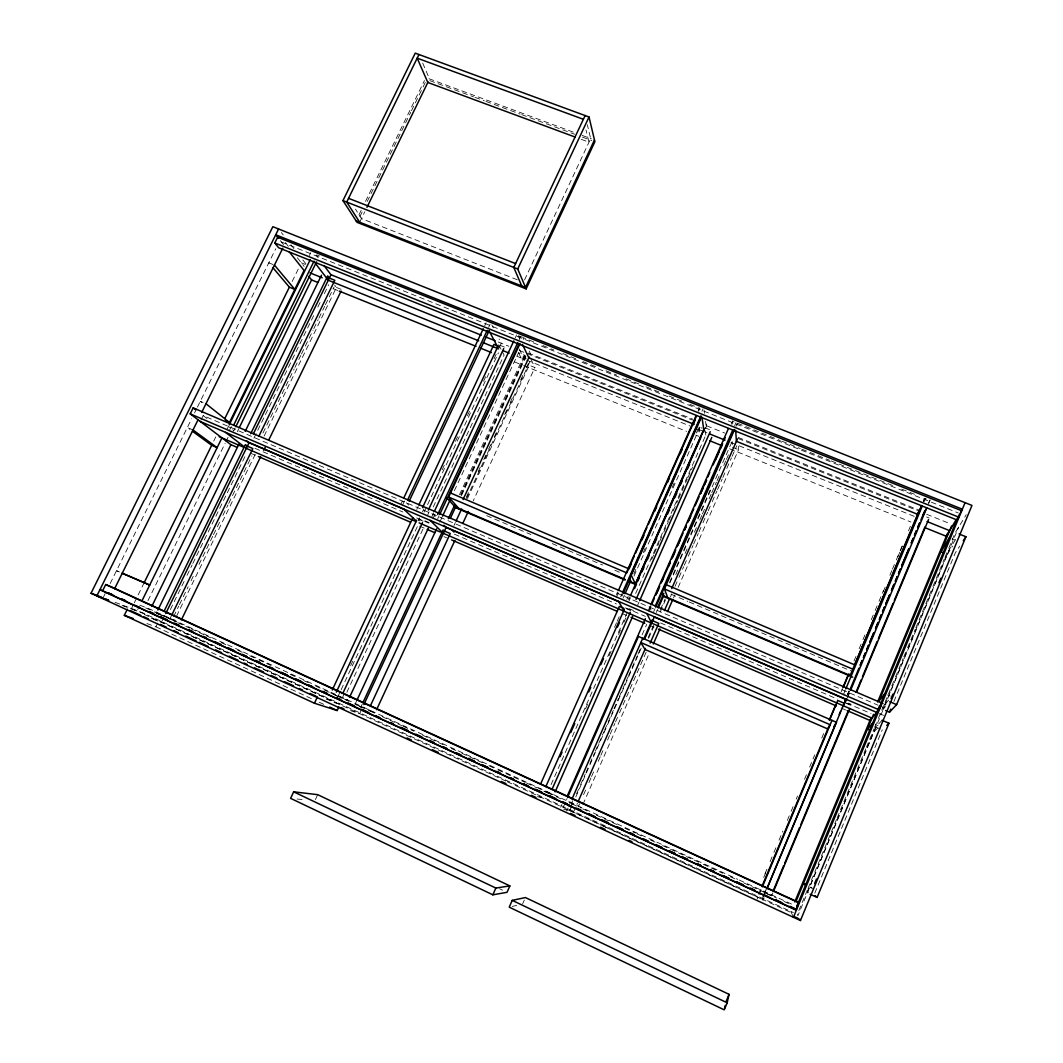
<?xml version="1.0" encoding="UTF-8"?>
<svg xmlns="http://www.w3.org/2000/svg" width="1063" height="1063" viewBox="0 0 1063 1063"><rect width="100%" height="100%" fill="white"/><g stroke="black" fill="none" stroke-linecap="round" stroke-linejoin="round"><path stroke-width="0.75" stroke-dasharray="5 3.75" d="M757.281 899.006L757.454 897.172M807.402 889.89L797.263 914.406L797.928 915.681L958.64 527.128M808.039 888.362L836.568 819.4M837.206 817.859L865.734 748.91M866.372 747.369L873.972 728.979M874.61 727.451L877.786 719.797M878.41 718.256L894.9 678.42M895.538 676.879L903.138 658.489M903.776 656.961L906.938 649.294M907.576 647.766L915.19 629.376M915.814 627.848L932.304 587.998M932.942 586.47L944.356 558.886M944.98 557.357L948.156 549.691M948.794 548.163L955.132 532.842L966.28 514.691M882.104 720.289L875.739 726.999L807.601 891.737L810.192 894.275M814.776 893.199L882.237 729.803M893.93 701.474L955.278 552.919L959.703 546.169M765.028 873.72L766.928 869.149M770.117 861.535L773.306 853.921M773.944 852.393L775.857 847.822M779.046 840.208L782.873 831.067M787.324 820.41L790.513 812.796M791.151 811.268L793.064 806.697M796.253 799.084L797.529 796.041M804.532 779.285L806.445 774.714M809.634 767.101L814.736 754.916M821.739 738.16L823.652 733.59M841.192 691.681L842.467 688.625M854.014 661.04L855.928 656.456M859.13 648.789L862.345 641.135M862.983 639.594L866.186 631.94M871.315 619.689L874.517 612.022M875.155 610.494L878.37 602.841M879.008 601.299L883.486 590.576M889.904 575.269L891.83 570.672M892.468 569.13L895.671 561.477M896.308 559.949L899.511 552.282M900.162 550.754L903.364 543.1M908.493 530.836L911.695 523.182M763.699 877.52L765.612 872.949M883.26 591.732L885.173 587.175M897.89 556.773L899.803 552.215M900.441 550.7L903.616 543.1M758.73 894.129L761.281 888.017M759.208 894.421L761.759 888.323M923.534 501.444L924.81 498.388L929.235 500.155M843.265 694.976L845.178 690.405M924.212 501.563L925.435 498.441M763.712 894.461L761.786 901.079L763.061 898.022M764.35 892.933L765.612 889.89M763.075 896.122L765.626 890.01M847.49 694.458L848.752 691.428M847.836 693.847L849.111 690.791M770.33 895.325L765.094 892.92L766.357 889.665M847.729 694.83L849.364 691.149M763.699 896.494L766.264 890.382M762.928 900.481L764.084 897.73M847.277 698.218L850.028 691.654M928.637 503.636L930.231 499.809M772.907 892.88L771.632 895.923L771.459 895.019L765.041 892.07M642.092 634.89L646.769 624.273M734.653 425.731L735.981 422.702M653.692 611.703L655.021 608.687M566.685 811.122L568.014 808.079M568.692 806.565L571.363 800.505M735.955 426.383L737.297 423.353L737.483 426.476M572.612 800.771L571.296 803.787L575.482 804.744M570.605 807.415L572.612 802.857M576.611 793.755L579.946 786.168M580.611 784.653L585.288 774.037M585.952 772.522L589.287 764.935M589.952 763.42L594.629 752.79M595.293 751.275L603.97 731.557M604.634 730.042L613.311 710.323M613.976 708.795L618.639 698.178M619.317 696.664L627.981 676.945M628.645 675.417L637.322 655.698M637.986 654.183L639.992 649.639M656.283 612.474L657.612 609.458M669.597 582.298L710.097 490.109M571.801 806.006L569.808 810.551L563.775 809.408M575.787 796.931L642.318 645.626M669.849 583.002L732.792 439.869M648.151 637.521L653.479 625.363M660.442 609.551L665.106 598.934M675.776 574.658L677.769 570.113M685.104 553.424L687.097 548.88M694.431 532.191L696.438 527.647M699.773 520.059L701.766 515.502M702.43 513.987L705.766 506.4M709.101 498.826L711.094 494.268M711.772 492.754L716.435 482.137M717.1 480.622L720.435 473.035M723.77 465.448L725.763 460.904M726.428 459.389L729.763 451.802M648.603 638.345L653.918 626.253M660.176 611.996L665.491 599.917M573.409 812.358L577.408 803.243M578.259 806.817L579.587 803.787M583.587 794.686L585.58 790.141M588.915 782.554L590.908 778.01M591.573 776.495L594.895 768.921M598.23 761.334L600.223 756.79M600.887 755.275L604.222 747.701M607.544 740.114L609.537 735.569M610.202 734.055L614.866 723.438M615.53 721.923L618.865 714.349M619.53 712.835L646.145 652.19M670.394 596.968L671.723 593.938M675.045 586.377L678.367 578.817M679.031 577.302L683.668 566.725M684.333 565.21L687.655 557.65M688.319 556.135L692.97 545.545M693.634 544.03L698.285 533.44M698.949 531.938L702.271 524.378M702.935 522.863L707.573 512.273M708.237 510.758L711.559 503.198M712.223 501.683L716.874 491.106M717.538 489.591L722.189 479.001M722.853 477.486L726.175 469.926M726.826 468.411L731.477 457.834M732.141 456.319L736.792 445.729M582.896 804.505L649.32 653.081M673.504 597.951L674.832 594.921M678.154 587.361L738.533 449.715L738.121 442.7M637.654 605.166L638.983 602.15M560.639 807.216L561.809 804.571M648.297 610.401L650.304 605.857M649.706 608.886L651.034 605.857M648.775 611.398L650.769 606.867M731.211 424.27L732.54 421.254L780.335 440.574M563.071 807.628L567.084 798.539M522.584 903.975L524.285 900.122M701.912 411.354L703.002 408.896M620.659 596.728L622.001 593.712M621.921 596.25L623.277 593.22M623.051 598.163L624.393 595.121M633.8 573.914L635.82 569.369M643.208 552.707L645.228 548.163M672.122 487.558L674.128 483.014M696.318 433.013L699.002 426.954L702.018 428.163M634 576.04L700.597 425.891M614.494 627.329L616.513 622.772M617.191 621.257L619.197 616.713M626.864 599.412L628.206 596.383M628.578 599.811L629.921 596.795M629.137 600.768L630.479 597.738M705.327 428.734L706.629 425.798L705.991 420.961M551.072 784.6L627.343 612.288M635.647 593.526L705.805 434.993M585.554 708.875L587.56 704.317M609.059 655.738L611.079 651.181M618.467 634.478L620.486 629.921M623.848 622.333L627.197 614.733M651.646 559.497L653.665 554.952M654.33 553.424L659.033 542.808M659.698 541.293L663.06 533.706M663.737 532.191L668.428 521.561M669.105 520.046L672.454 512.459M673.131 510.944L677.835 500.328M678.5 498.813L687.23 479.081M687.907 477.566L692.598 466.949M616.434 594.908L617.776 591.905M698.125 411.102L699.454 408.086M698.683 411.075L699.892 408.378L689.116 404.06M616.367 597.472L618.387 592.928M460.598 494.866L525.335 355.427M361.354 710.031L359.653 713.698L348.73 710.084M461.369 494.561L525.521 356.344M461.382 495.783L525.946 356.69M466.338 497.152L469.819 489.644M478.191 471.613L480.277 467.095M483.758 459.588L485.844 455.084M488.635 449.064L490.721 444.56M494.202 437.052L496.301 432.535M504.659 414.504L506.745 409.999M510.227 402.478L512.313 397.974M520.684 379.943L522.77 375.438M526.251 367.918L528.338 363.413M453.994 525.467L455.376 522.465M466.484 498.52L486.602 455.11M487.292 453.609L530.317 360.795M467.481 498.507L529.228 365.247L534.902 367.532L473.181 500.925M431.605 517.309L433.691 512.818M515.21 337.941L516.591 334.951M432.96 518.651L435.046 514.147M519.196 339.549L520.591 336.559M437.664 518.864L439.059 515.861M356.424 701.341L355.029 704.344L367.918 709.486M439.737 522.199L442.527 516.193M454.379 490.707L518.531 352.757L524.311 355.082L526.331 359.241M315.392 799.615L317.691 794.672M362.27 704.025L360.875 707.028L356.49 705.008M459.495 494.68L524.311 355.082M416.749 509.416L418.158 506.426M524.537 279.941L590.683 138.562L587.334 124.756M350.657 665.664L352.77 661.159M418.344 520.804L419.712 517.867M422.503 511.888L423.911 508.885M442.155 469.846L444.254 465.342M455.482 441.304L457.595 436.8M467.414 415.779L469.514 411.275M483.545 381.232L485.658 376.727M494.082 358.709L496.182 354.205M499.318 347.481L501.311 343.229L499.118 339.017M340.426 691.216L338.326 695.707L330.832 693.036M341.13 689.714L418.237 524.63M424.084 512.1L426.888 506.094M427.592 504.593L498.467 352.836M344.478 693.262L342.379 697.753L348.106 700.384L340.745 697.766M427.738 514.811L429.133 511.821M346.83 692.319L424.602 525.574M433.252 507.011L504.101 355.108L501.895 350.896M923.428 501.351L924.81 498.388M400.897 504.114L402.306 501.111M484.675 325.756L486.083 322.753M402.359 505.496L404.471 501.018M488.648 327.351L490.056 324.348M928.517 503.012L929.899 500.142M173.654 616.527L178.73 606.123M179.448 604.634L188.138 586.776M191.034 580.823L194.662 573.382M199.007 564.453L212.759 536.19M213.49 534.702L220.014 521.308M222.911 515.356L227.974 504.938M228.704 503.45L251.878 455.841M262.986 433.026L294.199 368.901M294.929 367.399L300.736 355.467M301.467 353.979L313.08 330.115M313.811 328.626L318.156 319.671M318.887 318.182L324.693 306.25M325.424 304.762L334.141 286.864M255.24 454.353L174.465 620.38L166.36 617.258M264.129 436.069L336.44 287.448L334.659 285.11M146.893 623.543L155.929 626.825L158.786 620.951L340.027 704.477L334.008 702.444M358.962 214.819L361.141 210.354M365.499 201.399L424.456 80.562M163.582 617.935L161.43 622.347L150.88 618.4M359.958 216.4L362.868 210.447M367.213 201.518L410.77 112.213M411.487 110.725L422.383 88.402M423.101 86.914L425.28 82.449M170.372 609.564L184.138 581.328M187.035 575.375L192.111 564.971M192.828 563.483L246.443 453.502M253.924 438.155L314.21 314.489M317.837 307.034L321.478 299.58M324.374 293.627L328.733 284.685M359.693 222.233L364.782 211.776M169.841 618.998L171.276 616.035M309.373 255.519L310.781 252.662M122.152 605.472L136.954 611.066L139.107 606.667M226.977 429.386L228.439 426.409L233.581 430.502M229.103 431.046L231.282 426.595M147.97 600.688L225.143 443.218M225.874 441.73L228.053 437.278M233.621 431.193L235.069 428.216M237.288 431.684L238.75 428.708M131.48 608.541L133.593 604.209M134.31 602.774L144.223 582.577M213.729 441.105L215.789 436.92M292.179 281.443L299.221 267.119M103.111 597.805L105.224 593.526M110.153 583.547L191.659 418.782M194.529 412.962L196.695 408.591M197.412 407.142L275.755 248.729M201 420.018L203.179 415.606L878.038 705.194M848.022 695.534L849.483 692.943M955.677 539.433L948.834 550.302L883.021 709.406L885.917 706.111M947.346 554.421L952.647 546.05M885.625 703.653L888.615 700.172M873.945 731.889L878.277 727.424M512.193 906.447L516.645 905.397M297.069 799.017L303.513 799.682M566.207 809.727L569.29 810.312M537.413 796.679L541.917 797.688M549.983 793.995L552.521 794.632M543.818 791.151L548.601 792.387M538.582 788.573L541.24 789.264M326.155 699.188L333.782 701.779M368.329 710.283L375.212 712.662M359.387 706.51L369.459 710.031M344.027 698.338L334.925 695.096L337.835 696.438M429 78.728L574.365 132.53M582.099 135.386L591.387 138.828M429.851 80.629L473.447 96.773M475.002 97.344L484.343 100.812M485.897 101.384L520.152 114.073M521.707 114.645L574.658 134.244M582.444 137.127L591.785 140.595M581.235 139.319L588.982 142.19L585.979 129.978M151.305 618.148L158.786 620.951M115.056 602.322L142.15 612.567L793.397 912.625M139.984 612.208L147.544 615.065M165.283 616.434L156.434 613.006L160.593 614.919M156.806 613.564L164.898 616.686M171.276 619.556L177.029 621.775M139.838 605.206L150.361 609.298L737.775 879.353M517.296 279.795L361.46 218.593L355.441 209.132M316.933 254.947L319.445 255.957M522.252 337.104L518.877 335.935L520.299 338.938M533.639 341.848L522.863 337.529L524.258 340.519M542.874 345.541L553.65 349.86M562.885 353.554L576.744 359.095M582.896 361.553L596.755 367.107M605.99 370.801L616.766 375.106M626.001 378.813L639.846 384.354M646.012 386.812L659.871 392.367M669.105 396.061L682.951 401.601M781.863 441.185L800.306 448.573M801.847 449.184L829.512 460.252M831.053 460.864L895.604 486.708M901.756 489.166L915.588 494.694M281.456 242.005L958.241 512.951M528.258 353.036L692.757 419.167M738.121 437.398L919.282 510.227M301.321 262.813L305.4 264.448M498.241 341.994L508.818 346.259M519.342 350.484L523.846 352.291M526.849 353.501L692.372 420.071M706.629 425.798L724.621 433.026M738.2 438.501L917.515 510.599M926.657 514.279L950.681 523.939M500.115 345.342L504.433 347.083M704.822 427.725L710.895 430.17M926.604 516.99L929.182 518.026M516.698 356.171L525.228 359.573M526.77 360.198L690.206 426.09M697.74 429.093L706.975 432.827M731.012 442.54L914.911 516.631M336.44 287.448L341.834 289.614L340.067 287.289M732.54 447.297L738.533 449.715M273.032 264.528L268.793 262.813L270.852 265.245M333.091 288.605L337.702 290.465M514.439 361.858L522.119 364.968M523.66 365.579L686.578 431.392M695.787 435.112L698.869 436.348M729.603 448.772L910.951 522.026M952.116 538.835L954.826 539.924M486.655 515.648L530.902 534.503M552.255 543.605L602.601 565.051M614.799 570.26L622.426 573.502M671.032 594.217L687.748 601.352M689.276 601.99L851.915 671.311M203.126 402.532L200.296 401.322L202.794 403.302M887.512 694.963L890.236 696.119M883.233 703.666L885.997 704.849M879.539 705.845L884.974 708.171M119.428 571.96L116.505 570.711L122.205 573.316M879.513 713.632L883.592 715.386M424.948 520.79L429.213 522.637M628.964 608.621L633.482 610.561M848.46 703.121L851.011 704.211M255 448.32L402.904 512.007M416.63 517.92L428.827 523.169M454.379 534.171L616.381 603.93M625.536 607.863L645.361 616.394M660.601 622.971L837.485 699.122M846.64 703.068L871.035 713.579M423.167 521.189L417.374 518.691L419.739 520.95M626.147 608.607L631.037 610.707M845.856 703.214L851.038 705.447M250.709 453.237L255.266 455.203M419.593 526.119L425.678 528.736M443.949 536.616L446.992 537.931M621.961 613.444L626.532 615.411M649.347 625.257L655.433 627.888M841.072 707.985L847.158 710.615M193.014 429.97L187.34 427.512L189.892 429.386M875.274 724.541L877.998 725.71M875.739 726.999L880.935 729.245M809.634 887.1L812.384 888.362L810.019 886.422M739.277 880.044L793.503 904.972M166.745 617.005L172.206 619.503M547.737 792.161L553.783 794.951M568.639 801.768L574.724 804.571M145.591 607.85L152.793 611.159M154.228 611.823L164.3 616.46M165.801 617.151L176.299 621.975M177.787 622.666L189.772 628.18M191.274 628.858L204.76 635.063M206.262 635.754L213.756 639.195M221.25 642.65L228.731 646.091M237.727 650.224L242.218 652.283M249.712 655.738L257.206 659.18M258.708 659.871L270.693 665.385M290.172 674.341L297.667 677.782M303.659 680.546L309.652 683.296M315.645 686.047L323.139 689.502M324.64 690.193L335.177 695.029M336.626 695.694L349.554 701.646M356.743 704.955L362.483 707.586M370.017 711.054L376.036 713.818M382.055 716.595L401.641 725.591M403.143 726.295L413.693 731.131M422.729 735.29L445.317 745.681M451.337 748.445L455.854 750.531M461.874 753.295L482.961 762.995M488.98 765.759L496.514 769.227M498.016 769.918L525.135 782.381M526.637 783.072L537.174 787.922M544.708 791.39L549.026 793.37M556.228 796.679L563.43 800.001M572.08 803.973L581.129 808.132M582.63 808.823L588.663 811.601M596.197 815.069L618.825 825.459M624.845 828.236L635.408 833.086M636.91 833.791L644.457 837.259M650.49 840.022L655.007 842.109M662.541 845.577L692.704 859.436M694.219 860.14L701.753 863.608M703.254 864.299L722.867 873.308M730.401 876.776L736.433 879.553M743.967 883.021L765.081 892.721M766.529 893.385L776.681 898.062M783.936 901.397L791.191 904.733M545.04 791.722L548.747 793.423M132.848 609.165L136.954 611.066M144.156 614.387L505.762 781.026M507.264 781.73L791.364 912.652M569.276 810.444L575.296 813.222M576.398 813.726L604.834 826.828M605.379 827.08L761.799 899.178M155.929 626.825L313.226 699.467M319.219 702.244L323.71 704.317M499.583 888.761L502.56 890.183M203.179 415.606L206.979 418.53M406.318 502.772L408.67 505.045M433.04 514.24L435.219 516.445M280.406 240.69L284.166 245.42M285.336 242.537L288.325 246.337M297.334 257.751L304.151 266.401M281.376 232.558L283.25 234.95M290.93 244.782L293.893 248.569M302.796 259.943L306.755 264.993M316.136 255.04L318.116 257.671M498.68 344.757L501.165 349.501M491.85 324.959L493.298 327.763M518.531 352.757L522.651 361.114M519.222 348.983L524.205 359.188M518.412 335.815L519.82 338.765M531.008 359.307L534.902 367.532M529.175 350.989L530.583 353.979M649.706 607.212L651.021 610.016M790.819 911.443L792.812 915.894M422.702 63.142L429.532 78.928M699.002 426.954L700.092 434.196M705.247 430.834L705.832 435.152M704.065 410.052L704.49 413.255M705.553 421.28L706.124 425.599M732.115 441.477L732.341 444.48M732.513 420.882L732.739 424.031M765.028 891.884L765.094 892.92"/><path stroke-width="1.5" d="M727.172 1002.794L729.059 994.343L525.414 897.557L512.22 900.374L509.23 907.164L724.235 1009.85L727.172 1002.794L512.22 900.374M724.567 1008.375L725.258 1005.425M810.192 894.275L817.102 897.438L888.974 723.239L882.104 720.289M885.612 710.522L889.505 712.197L896.64 704.649L965.908 536.735L959.105 533.985M794.765 901.929L871.009 717.977M877.639 701.952L947.558 533.294M795.974 901.544L873.547 714.323M951.544 526.065L879.128 700.862L884.788 693.794M878.981 707.174L876.789 712.462L200.282 421.48M796.905 906.008L880.044 705.234L879.539 705.845M880.642 703.799L957.949 517.096M797.037 906.593L798.765 902.421L111.044 586.696L105.702 584.557L102.633 590.749L796.2 909.941L798.765 902.421M957.112 520.02L961.497 510.665L277.642 237.208L274.786 242.975L278.612 247.732L957.112 520.02L959.251 514.851M847.158 710.615L869.972 720.462L879.048 709.818L881.838 703.068L193.16 407.873L190.197 413.852L230.923 444.693L237.009 447.324M793.423 917.289L965.071 502.679M814.603 883.592L816.504 879.021M891.033 698.67L892.933 694.099M938.935 582.79L940.821 578.206M800.452 920.531L971.967 505.43L272.846 226.698L91.033 593.247L800.452 920.531L799.695 919.07M889.505 712.197L890.767 709.127M829.392 719.877L835.757 704.649M843.118 687.083L848.234 674.832M829.472 720.329L837.764 700.477L844.208 703.254M843.198 687.509L848.925 673.822M761.919 886.489L828.981 726.162M854.639 664.8L919.282 510.227M762.397 886.794L831.997 720.355M850.161 675.51L921.608 506.028M845.816 688.877L922.246 506.068M839.225 714.469L840.501 711.399M767.008 888.349L845.829 699.401L654.29 617.005L644.656 638.916M850.639 688.093L858.931 668.228M860.206 665.172L862.133 660.588L860.312 665.172M863.408 657.532L865.322 652.948L863.501 657.532M866.597 649.892L868.511 645.307M875.527 628.499L878.078 622.387L875.633 628.499M879.353 619.33L881.267 614.746L879.46 619.33M884.456 607.106L882.542 611.69L884.562 607.106M891.485 590.31L894.036 584.198L891.578 590.31M895.312 581.142L897.225 576.558M900.414 568.918L898.501 573.502L900.52 568.918M908.706 549.053L901.69 565.861L908.812 549.053M911.257 542.941L913.17 538.356M916.372 530.716L914.459 535.3L916.465 530.716M919.561 523.076L917.648 527.66L919.654 523.076M766.901 888.854L836.461 722.295L638.478 636.445L567.748 797.024M866.704 649.892L868.617 645.307M895.418 581.142L897.331 576.558M911.363 542.941L913.276 538.356M920.93 520.02L924.77 510.851M850.666 690.113L926.737 507.928M726.281 1001.014L729.059 994.343M773.372 890.422L783.59 865.893M784.879 862.837L799.575 827.572M800.851 824.516L848.141 711.094M856.114 691.986L861.203 679.762M862.478 676.706L877.134 641.56M878.41 638.504L893.066 603.359M894.342 600.303L924.93 526.956M773.532 891.352L849.762 708.503M856.486 692.398L928.544 519.555M655.233 606.162L732.646 430.289M655.685 607.172L733.43 430.488M572.027 798.991L642.73 638.278M667.723 597.645L664.441 588.942L734.626 429.425M643.58 639.434L652.204 619.822M657.864 606.973L663.857 593.327M658.276 607.943L663.591 595.865M578.073 801.728L645.44 648.39M671.71 588.57L737.456 438.913M650.144 643.102L658.794 623.396L652.655 620.739M664.415 610.574L669.73 598.482M653.307 643.992L659.95 628.858M667.537 611.557L672.839 599.466M509.868 885.904L507.038 892.309L492.847 894.82L290.611 798.353L293.654 791.829L317.691 794.672L509.868 885.904L495.85 888.057L293.654 791.829M555.125 791.922L632.684 616.394M639.66 600.635L711.785 437.411M650.968 604.342L728.407 428.588M567.097 796.386L645.387 618.693M651.699 604.342L654.37 598.283M655.712 595.253L659.711 586.165M661.053 583.135L663.046 578.578M664.388 575.548L670.394 561.915M671.723 558.886L675.736 549.797M677.065 546.767L683.071 533.134M684.413 530.105L686.419 525.56M687.748 522.531L693.754 508.898M695.096 505.855L699.095 496.766M700.424 493.737L706.443 480.104M707.772 477.074L709.778 472.53M713.114 464.956L722.455 443.749M723.797 440.72L725.125 437.69M656.761 593.287L658.754 588.756M662.076 581.209L664.069 576.691M668.72 566.127L670.049 563.098M672.706 557.065L674.699 552.547M678.035 545L680.028 540.469M684.678 529.906L686.007 526.889M688.665 520.857L690.658 516.326M700.637 493.684L703.294 487.651M704.623 484.635L706.616 480.104M715.253 460.492L719.239 451.443M720.581 448.413L722.574 443.896M622.666 592.211L700.982 415.806M639.022 556.574L630.984 574.698L635.714 584.544L700.769 437.704M640.364 553.557L651.765 527.873M653.107 524.856L664.508 499.172M665.85 496.155L677.251 470.471M678.593 467.454L700.716 417.6M623.277 593.22L701.208 417.626M540.602 784.016L619.384 606.415L623.954 608.381M625.071 593.606L630.439 581.488M492.847 894.82L495.85 888.057M703.958 429.04L635.382 583.839L627.808 580.597M545.824 786.62L624.247 609.591M630.585 595.293L704.144 429.239M560.055 756.723L562.061 752.205M570.738 732.606L574.751 723.571M588.756 691.92L590.762 687.402M600.781 664.8L603.452 658.768M617.457 627.117L619.463 622.599M634.505 588.636L636.524 584.092M637.866 581.049L639.208 578.02M641.893 571.96L643.912 567.403M647.274 559.816L649.294 555.271M654.662 543.14L656.682 538.582M667.431 514.319L669.438 509.775M674.819 497.63L676.825 493.086M680.187 485.499L682.207 480.954M687.575 468.823L689.595 464.265M551.989 789.45L630.372 612.222M636.033 599.426L710.23 431.684M618.44 590.39L696.106 415.62M634.159 556.308L626.771 572.904L448.639 497.046L520.059 343.548M635.501 553.292L646.902 527.62M648.244 524.604L696.531 415.925M629.137 568.732L631.156 564.187M641.906 539.991L643.926 535.446M654.675 511.25L656.695 506.706M667.444 482.509L669.464 477.965M680.214 453.768L682.233 449.224M692.996 425.027L695.003 420.483M363.878 704.596L446.101 527.461L443.922 525.255M450.26 518.478L455.814 506.52M463.083 499.504L529.188 356.969M370.416 705.792L450.234 533.56L444.427 531.048M456.067 520.976L461.621 508.991M376.594 709.672L454.898 540.442M462.777 523.408L468.331 511.423M434.395 511.33L513.814 340.931M349.501 697.394L428.296 528.284M437.717 514.545L517.814 342.538M439.763 514.359L518.757 344.611M357.115 699.839L436.654 528.803M442.527 516.193L450.194 499.703M362.975 702.523L443.178 529.812M448.347 518.691L454.619 505.177M332.241 690.033L412.962 517.508M418.849 504.925L493.963 344.385L498.255 346.113M336.32 692.106L416.683 520.192M422.543 507.622L497.976 346.259M594.469 139.971L525.534 287.462L356.039 220.798M526.145 288.884L594.895 141.738L589.022 116.983L415.234 53.15L342.95 200.601L357.062 222.353L526.145 288.884L517.721 268.979L342.95 200.601M342.844 693.289L422.463 522.69M428.336 510.107L503.729 348.571M127.361 609.179L124.318 615.344L314.449 703.241L337.197 710.549L338.898 706.908M921.674 505.523L917.582 514.293L736.38 441.344L735.702 430.515M403.714 498.122L483.266 328.759M585.115 115.548L513.788 267.438L521.72 285.96M407.7 499.823L487.239 330.341M517.721 268.979L589.022 116.983M314.449 703.241L317.438 696.85M409.149 501.231L489.033 330.912M181.348 619.915L260.661 456.678M263.757 450.287L265.205 447.31M268.819 439.883L341.103 291.103M923.162 514.917L925.9 509.283M157.882 610.042L239.148 443.736M245.208 431.339L321.491 275.224M164.154 611.105L245.38 444.626L247.865 446.553M250.722 433.704L327.696 275.942L329.49 278.307M165.748 613.497L249.048 442.7L403.714 509.23M253.393 433.797L330.965 274.732L324.042 265.551M366.974 207.298L428.083 81.917M172.007 614.56L252.861 448.533L247.36 446.168M258.894 436.149L334.805 280.3L329.331 278.094M141.95 600.887L221.928 437.876M225.396 420.735L229.488 422.489L304.071 270.467L289.136 251.679M229.17 424.921L310.29 259.571M233.701 425.067L314.063 261.099M235.8 426.728L316.535 261.897M418.968 54.519L346.711 202.076L359.693 222.233M151.823 606.335L230.923 444.693M239.481 427.22L311.565 279.914L308.762 276.38M122.338 573.209L144.223 582.577L211.683 445.291L192.456 431.259M224.758 418.676L289.362 287.169L272.912 267.677M114.605 588.729L198.037 419.792M201.678 412.444L282.771 248.224M278.586 228.983L96.839 595.918L108.811 600.436L105.955 599.12M844.647 701.474L846.175 698.79M843.185 705.712L846.733 699.534M956.129 519.727L946.309 536.297L924.783 527.607M960.846 511.768L962.374 509.204L275.716 234.777L278.533 238.325M833.884 726.614L836.461 722.295M949.405 537.732L940.888 551.803L943.479 552.853M963.251 540.775L965.908 536.735M872.537 723.358L867.435 729.072L870.039 730.201M886.728 725.431L888.974 723.239M124.318 615.344L133.353 618.626M583.348 119.282L417.188 58.159L427.818 82.462L575.03 137.021M91.033 593.247L101.596 597.233M102.898 590.855L99.922 589.699L796.346 910.234M107.363 592.596L111.841 594.323M348.544 198.329L515.595 263.584M274.786 242.975L958.813 517.176M330.965 274.732L481.353 335.204M485.964 337.064L495.172 340.758M694.086 424.31L528.816 357.779L522.451 344.425M310.117 272.912L322.235 277.788M478.709 340.851L328.281 280.233L315.339 263.318M483.306 342.711L498.667 348.903M503.171 350.71L509.177 353.142M710.031 434.089L725.019 440.122M927.109 521.574L949.644 530.663M311.565 279.914L317.717 282.399M339.23 291.089L476.025 346.339M480.635 348.199L491.385 352.544M709.619 440.693L721.923 445.663M289.362 287.169L294.796 289.375L274.453 265.099M450.513 492.993L628.632 568.732M666.288 584.743L855.117 665.039M664.441 588.942L853.297 669.384M455.03 506.852L625.217 579.494M663.631 595.891L851.41 676.041M625.044 579.986L455.828 507.742L446.712 497.643M628.1 581.288L635.714 584.544M852.685 677.171L663.883 596.569L661.904 591.52M889.784 701.713L896.64 704.649M122.205 573.316L149.71 585.075L144.223 582.577M190.197 413.852L879.048 709.818M446.101 527.461L619.516 602.043M219.204 436.707L243.241 447.071M416.138 521.614L246.284 448.373L225.529 432.349M419.167 522.916L440.348 532.045M650.091 622.466L443.364 533.347L430.183 520.365M871.966 718.123L651.606 623.117L646.902 613.59M258.309 456.519L410.464 522.172M427.206 529.401L434.807 532.683M451.549 539.898L617.404 611.464M631.09 617.377L644.789 623.29M658.475 629.203L836.501 706.018M211.683 445.291L217.131 447.643L193.014 429.97M806.099 884.629L803.469 883.433L805.515 885.227M105.702 584.557L799.097 902.925M122.325 599.16L125.328 600.529M149.285 611.557L153.776 613.63M161.257 617.072L167.25 619.822M174.731 623.263L179.222 625.336M189.706 630.16L192.695 631.528M203.166 636.352L206.169 637.734M215.138 641.866L221.131 644.616M228.611 648.058L234.604 650.808M242.085 654.263L246.576 656.323M255.558 660.455L260.05 662.528M270.52 667.338L273.523 668.72M281.004 672.161L286.983 674.925M295.966 679.058L301.958 681.808M309.439 685.25L312.429 686.632M322.926 691.455L327.417 693.528M336.413 697.66L340.917 699.733M348.412 703.175L354.404 705.938M361.898 709.393L367.904 712.144M375.398 715.598L379.903 717.671M390.4 722.495L393.39 723.876M400.884 727.331L408.391 730.773M415.885 734.227L421.878 736.991M429.386 740.433L433.877 742.505M442.872 746.651L447.377 748.711M456.372 752.856L460.864 754.929M468.358 758.371L474.364 761.135M481.858 764.589L487.851 767.34M496.859 771.486L499.849 772.867M510.346 777.691L513.349 779.073M523.846 783.909L528.338 785.969M535.845 789.424L541.878 792.201M549.412 795.669L555.444 798.446M562.978 801.914L567.469 803.973M576.465 808.119L580.956 810.179M588.45 813.633L594.443 816.384M601.924 819.839L607.916 822.589M616.912 826.722L622.905 829.485M630.399 832.927L633.389 834.309M643.872 839.132L648.377 841.205M655.858 844.647L661.85 847.41M669.345 850.852L675.337 853.616M682.831 857.057L687.323 859.13M697.806 863.953L700.809 865.335M711.293 870.159L714.296 871.527M723.278 875.673L729.271 878.423M736.765 881.878L742.758 884.629M750.252 888.083L754.743 890.143M775.379 899.643L781.172 902.314M789.875 906.314L795.669 908.985M108.014 592.835L114.047 595.612M121.581 599.094L126.112 601.166M135.16 605.339L139.691 607.411M148.74 611.584L153.271 613.67M160.805 617.138L166.838 619.915M174.385 623.383L178.916 625.469M187.965 629.628L192.483 631.714M203.046 636.578L206.063 637.959M213.61 641.427L221.144 644.909M228.691 648.377L234.724 651.154M242.271 654.622L246.789 656.708M255.838 660.867L260.369 662.953M269.417 667.112L273.948 669.198M281.482 672.666L287.528 675.443M295.062 678.912L301.095 681.689M308.642 685.17L313.173 687.243M322.222 691.415L326.74 693.488M335.788 697.66L340.319 699.746M347.867 703.214L353.899 705.991M361.433 709.459L368.981 712.928M376.528 716.396L379.544 717.791M390.108 722.654L393.124 724.036M400.658 727.504L408.205 730.985M415.753 734.453L421.785 737.23M429.319 740.698L433.85 742.785M442.899 746.944L447.43 749.03M456.479 753.189L460.997 755.275M468.544 758.743L474.576 761.52M482.124 764.988L488.156 767.765M495.703 771.246L500.221 773.319M509.27 777.491L513.801 779.564M522.85 783.737L527.381 785.823M534.915 789.291L540.947 792.068M548.495 795.536L556.042 799.004M563.576 802.472L566.592 803.867M577.156 808.73L581.687 810.803M587.719 813.58L595.253 817.062M602.801 820.53L608.833 823.307M616.381 826.775L622.413 829.552M629.96 833.02L634.478 835.106M643.527 839.265L648.058 841.351M655.605 844.819L661.638 847.596M669.172 851.064L675.204 853.841M682.752 857.323L687.283 859.396M696.331 863.568L700.849 865.641M709.911 869.813L714.429 871.899M721.976 875.367L728.009 878.144M735.556 881.612L743.09 885.08M750.637 888.548L753.654 889.944M764.217 894.807L768.735 896.88M774.768 899.657L782.315 903.138M789.862 906.606L795.895 909.383M340.931 707.493L343.934 708.875M406.93 737.935L411.421 740.007M432.415 749.694L438.421 752.458M501.404 781.504L505.908 783.577M531.407 795.337L535.925 797.423M570.539 813.394L575.043 815.467M600.515 827.213L605.006 829.286M628.99 840.341L631.98 841.723M794.181 916.532L798.313 918.432M130.35 610.561L140.821 615.397M143.824 616.766L148.315 618.839M160.287 624.366L166.266 627.13M173.761 630.585L178.239 632.644M185.733 636.099L196.203 640.936M199.193 642.318L208.175 646.45M215.669 649.905L221.649 652.669M229.13 656.123L238.112 660.269M244.105 663.02L247.094 664.402M254.575 667.856L263.558 672.002M271.038 675.443L277.031 678.207M284.512 681.662L293.494 685.808M299.474 688.572L302.477 689.953M309.958 693.395L315.95 696.159M329.703 707.081L337.197 710.549M193.16 407.873L195.765 409.88M246.47 440.667L249.553 443.085M205.97 403.741L229.488 422.489M815.135 895.631L817.102 897.438M403.462 508.871L416.47 521.149M451.908 529.959L454.034 532.125M448.639 497.046L458.91 508.513M618.586 601.406L624.419 611.411M489.1 330.819L497.922 347.508M629.376 578.166L631.316 582.099M702.032 417.347L704.038 431.671M873.613 633.083L869.786 642.251L873.72 633.083M889.572 594.895L885.731 604.05L889.665 594.895M830.15 724.74L827.798 728.979L644.962 649.453L640.856 642.53L830.15 724.74"/></g></svg>
